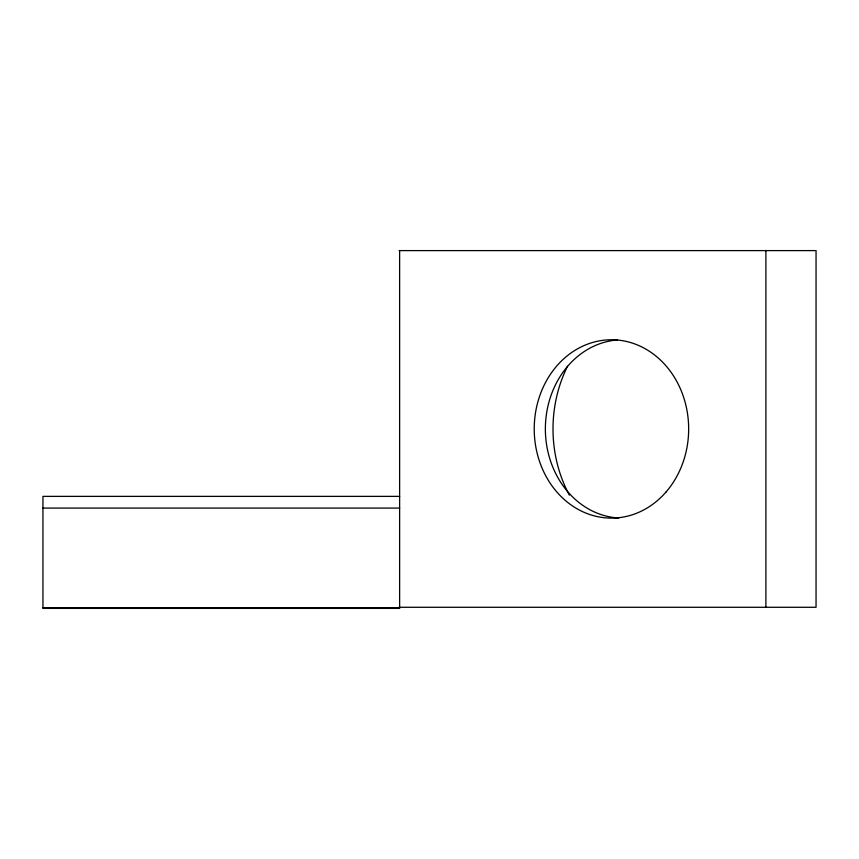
<?xml version="1.0" encoding="UTF-8"?>
<svg xmlns="http://www.w3.org/2000/svg" width="859" height="859" viewBox="0 0 859 859"><rect width="100%" height="100%" fill="white"/><g stroke="black" fill="none" stroke-linecap="round" stroke-linejoin="round"><path stroke-width="1.29" d="M399.081 250.603L816.05 250.603L816.05 607.281L399.081 607.281M399.628 496.373L42.95 496.373L42.95 608.397L399.628 608.397L399.628 250.603M42.95 508.077L399.628 508.077M42.95 607.839L399.628 607.839M765.895 250.603L765.895 607.281M569.367 495.138A125.393 108.599 -90 0 1 567.552 366.245M618.824 518.009A89.175 77.224 -90 0 1 545.368 429.672A89.175 77.224 -90 0 1 617.557 339.96M666.047 491.992A89.175 77.224 -90 0 0 631.429 342.805A89.175 77.224 -90 0 0 536.854 452.017A89.175 77.224 -90 0 0 666.047 491.992"/></g></svg>
